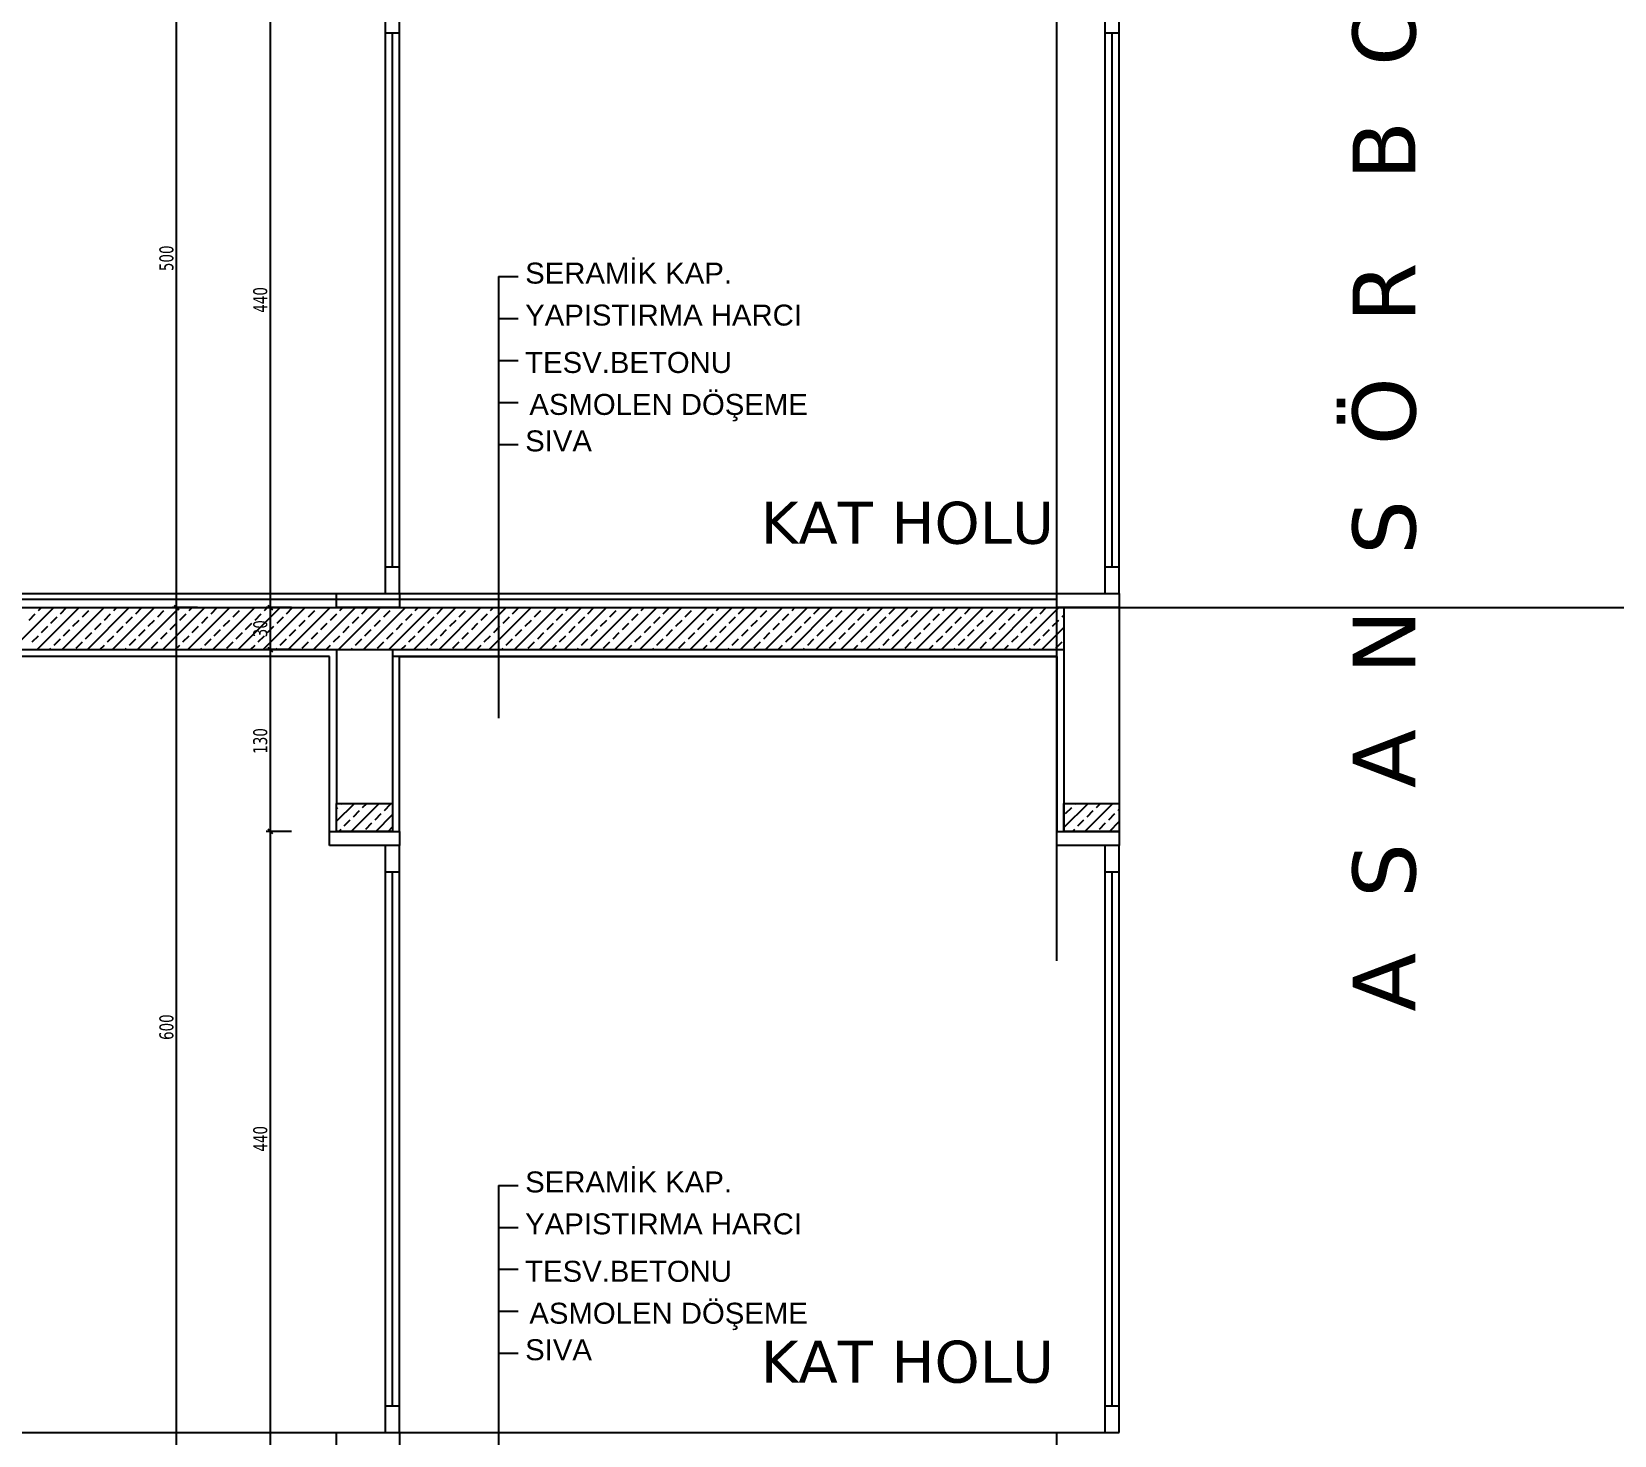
# Model space of a CAD drawing. Header units: millimetres. Extents: x 43168.9 to 43194.6, y -25545.1 to -25543.4.
# Drawn here: x 43181.59 to 43181.8164, y -25544.425 to -25544.2242 of the extents above; entities that cross this region are included whole.
import ezdxf
from ezdxf.enums import TextEntityAlignment as Align

# ---------------------------------------------------------------- set-up
doc = ezdxf.new("R2010")
doc.units = ezdxf.units.MM
doc.header["$LTSCALE"] = 200
doc.linetypes.add('kesit_$0$HIDDEN2', pattern=[0.1875, 0.125, -0.0625])
for name, color, linetype in [('dograma_sgh', 43, 'Continuous'), ('duv_sgh', 4, 'Continuous'), ('kaplama-gnl_sgh', 30, 'Continuous'), ('kesit_$0$izd-alt_sgh', 8, 'kesit_$0$HIDDEN2'), ('kolon-b.a_sgh', 6, 'Continuous'), ('olcuic_sgh', 183, 'Continuous'), ('siva_sgh', 145, 'Continuous'), ('tarama-betonarme_sgh', 223, 'Continuous'), ('yazi-mahal_sgh', 12, 'Continuous'), ('yazi-malz_sgh', 7, 'Continuous')]:
    doc.layers.add(name, color=color, linetype=linetype)
doc.styles.add('1-200', font='arial.ttf', dxfattribs={"height": 60})
doc.styles.add('dim', font='VERDANA.TTF', dxfattribs={"width": 0.7})
doc.styles.add('text1', font='VERDANA.TTF')

msp = doc.modelspace()

# ---------------------------------------------------------------- linework, layer by layer
at = {"color": 0, "linetype": 'ByBlock', "lineweight": -2}
for p, q in [((43181.61105, -25544.30686), (43181.61045, -25544.30626)), ((43181.61045, -25544.30626), (43181.61105, -25544.30686)), ((43181.62447, -25544.30686), (43181.62387, -25544.30626)), ((43181.62387, -25544.30626), (43181.62447, -25544.30686)), ((43181.62387, -25544.31226), (43181.62447, -25544.31286)), ((43181.62447, -25544.31286), (43181.62387, -25544.31226)), ((43181.62447, -25544.33886), (43181.62387, -25544.33826)), ((43181.62387, -25544.33826), (43181.62447, -25544.33886))]:
    msp.add_line(p, q, dxfattribs=at)
msp.add_line((43181.74556, -25544.33856), (43181.73764, -25544.33856))
at = {"layer": 'dograma_sgh'}
for p, q in [((43181.64064, -25544.30456), (43181.64064, -25544.22056)), ((43181.64264, -25544.30456), (43181.64264, -25544.22056)), ((43181.74356, -25544.30456), (43181.74356, -25544.22056)), ((43181.74556, -25544.30456), (43181.74556, -25544.22056)), ((43181.64064, -25544.22436), (43181.64264, -25544.22436)), ((43181.64164, -25544.30076), (43181.64164, -25544.22436)), ((43181.74356, -25544.22436), (43181.74556, -25544.22436)), ((43181.74456, -25544.30076), (43181.74456, -25544.22436)), ((43181.64264, -25544.30076), (43181.64064, -25544.30076)), ((43181.74556, -25544.30076), (43181.74356, -25544.30076)), ((43181.63364, -25544.30656), (43181.63364, -25544.30456)), ((43181.63364, -25544.30456), (43181.64264, -25544.30456)), ((43181.64264, -25544.30656), (43181.63364, -25544.30656)), ((43181.64264, -25544.30456), (43181.64264, -25544.30656)), ((43181.73664, -25544.30656), (43181.73664, -25544.30456)), ((43181.73664, -25544.30456), (43181.74556, -25544.30456)), ((43181.74556, -25544.30656), (43181.73664, -25544.30656)), ((43181.74556, -25544.30456), (43181.74556, -25544.30656)), ((43181.63264, -25544.34056), (43181.63264, -25544.33856)), ((43181.63264, -25544.33856), (43181.64264, -25544.33856)), ((43181.64264, -25544.34056), (43181.63264, -25544.34056)), ((43181.64064, -25544.42456), (43181.64064, -25544.34056)), ((43181.64264, -25544.33856), (43181.64264, -25544.34056)), ((43181.64264, -25544.42456), (43181.64264, -25544.34056)), ((43181.73664, -25544.34056), (43181.73664, -25544.33856)), ((43181.73664, -25544.33856), (43181.74556, -25544.33856)), ((43181.74556, -25544.34056), (43181.73664, -25544.34056)), ((43181.74356, -25544.42456), (43181.74356, -25544.34056)), ((43181.74556, -25544.33856), (43181.74556, -25544.34056)), ((43181.74556, -25544.42456), (43181.74556, -25544.34056)), ((43181.64064, -25544.34436), (43181.64264, -25544.34436)), ((43181.64164, -25544.42076), (43181.64164, -25544.34436)), ((43181.74356, -25544.34436), (43181.74556, -25544.34436)), ((43181.74456, -25544.42076), (43181.74456, -25544.34436)), ((43181.64264, -25544.42076), (43181.64064, -25544.42076)), ((43181.74556, -25544.42076), (43181.74356, -25544.42076)), ((43181.63364, -25544.42656), (43181.63364, -25544.42456)), ((43181.63364, -25544.42456), (43181.64264, -25544.42456)), ((43181.64264, -25544.42456), (43181.64264, -25544.42656)), ((43181.73664, -25544.42656), (43181.73664, -25544.42456)), ((43181.73664, -25544.42456), (43181.74556, -25544.42456))]:
    msp.add_line(p, q, dxfattribs=at)
at = {"layer": 'duv_sgh'}
for p, q in [((43181.73764, -25544.30656), (43181.73764, -25544.33856)), ((43181.74556, -25544.30656), (43181.74556, -25544.34056)), ((43181.74556, -25544.30656), (43181.74556, -25544.34056)), ((43181.63364, -25544.31256), (43181.63364, -25544.33456)), ((43181.64164, -25544.31256), (43181.64164, -25544.33456)), ((43181.74556, -25544.33856), (43181.73764, -25544.33856))]:
    msp.add_line(p, q, dxfattribs=at)
at = {"layer": 'kaplama-gnl_sgh'}
for p, q in [((43181.56604, -25544.30536), (43181.73664, -25544.30536)), ((43181.56684, -25544.30456), (43181.73664, -25544.30456)), ((43181.54064, -25544.42456), (43181.63364, -25544.42456)), ((43181.64264, -25544.42456), (43181.73664, -25544.42456))]:
    msp.add_line(p, q, dxfattribs=at)
at = {"layer": 'kesit_$0$izd-alt_sgh'}
msp.add_line((43181.30862, -25544.30656), (43182.76331, -25544.30656), dxfattribs=at)
at = {"layer": 'kolon-b.a_sgh'}
for p, q in [((43181.54164, -25544.30656), (43181.73764, -25544.30656)), ((43181.55164, -25544.31256), (43181.73764, -25544.31256)), ((43181.63364, -25544.33856), (43181.63364, -25544.33456)), ((43181.63364, -25544.33456), (43181.64164, -25544.33456)), ((43181.64164, -25544.33456), (43181.64164, -25544.33856)), ((43181.73764, -25544.33856), (43181.73764, -25544.33456)), ((43181.73764, -25544.33456), (43181.74556, -25544.33456)), ((43181.74556, -25544.33456), (43181.74556, -25544.33856)), ((43181.64164, -25544.33856), (43181.63364, -25544.33856)), ((43181.74556, -25544.33856), (43181.73764, -25544.33856))]:
    msp.add_line(p, q, dxfattribs=at)
at = {"layer": 'olcuic_sgh'}
for p, q in [((43181.61075, -25544.30681), (43181.61075, -25544.20631)), ((43181.62417, -25544.30681), (43181.62417, -25544.21831)), ((43181.61375, -25544.30656), (43181.61015, -25544.30656)), ((43181.61375, -25544.30656), (43181.61015, -25544.30656)), ((43181.61075, -25544.42681), (43181.61075, -25544.30631)), ((43181.62717, -25544.30656), (43181.62357, -25544.30656)), ((43181.62717, -25544.30656), (43181.62357, -25544.30656)), ((43181.62417, -25544.31281), (43181.62417, -25544.30631)), ((43181.62717, -25544.31256), (43181.62357, -25544.31256)), ((43181.62717, -25544.31256), (43181.62357, -25544.31256)), ((43181.62417, -25544.33881), (43181.62417, -25544.31231)), ((43181.62417, -25544.42681), (43181.62417, -25544.33831)), ((43181.62717, -25544.33856), (43181.62357, -25544.33856)), ((43181.62717, -25544.33856), (43181.62357, -25544.33856))]:
    msp.add_line(p, q, dxfattribs=at)
at = {"layer": 'siva_sgh'}
for p, q in [((43181.73656, -25543.75245), (43181.73656, -25544.3571)), ((43181.63264, -25544.31356), (43181.55064, -25544.31356)), ((43181.63264, -25544.33856), (43181.63264, -25544.31356)), ((43181.73664, -25544.31356), (43181.64164, -25544.31356)), ((43181.64164, -25544.31356), (43181.64164, -25544.33856)), ((43181.64264, -25544.33856), (43181.64264, -25544.31356)), ((43181.64264, -25544.31356), (43181.73664, -25544.31356)), ((43181.73664, -25544.33856), (43181.73664, -25544.31356)), ((43181.73664, -25544.31356), (43181.73664, -25544.33856))]:
    msp.add_line(p, q, dxfattribs=at)
at = {"layer": 'tarama-betonarme_sgh'}
for p, q in [((43181.58721, -25544.31256), (43181.59321, -25544.30656)), ((43181.59081, -25544.31256), (43181.59681, -25544.30656)), ((43181.59099, -25544.30698), (43181.59142, -25544.30656)), ((43181.59414, -25544.30743), (43181.59501, -25544.30656)), ((43181.5944, -25544.31256), (43181.6004, -25544.30656)), ((43181.59799, -25544.31256), (43181.60399, -25544.30656)), ((43181.60158, -25544.31256), (43181.60758, -25544.30656)), ((43181.60177, -25544.30698), (43181.60219, -25544.30656)), ((43181.60491, -25544.30743), (43181.60579, -25544.30656)), ((43181.60517, -25544.31256), (43181.61117, -25544.30656)), ((43181.60877, -25544.31256), (43181.61477, -25544.30656)), ((43181.61236, -25544.31256), (43181.61836, -25544.30656)), ((43181.61254, -25544.30698), (43181.61297, -25544.30656)), ((43181.61569, -25544.30743), (43181.61656, -25544.30656)), ((43181.61595, -25544.31256), (43181.62195, -25544.30656)), ((43181.61954, -25544.31256), (43181.62554, -25544.30656)), ((43181.62314, -25544.31256), (43181.62914, -25544.30656)), ((43181.62332, -25544.30698), (43181.62375, -25544.30656)), ((43181.62646, -25544.30743), (43181.62734, -25544.30656)), ((43181.62673, -25544.31256), (43181.63273, -25544.30656)), ((43181.63032, -25544.31256), (43181.63632, -25544.30656)), ((43181.63391, -25544.31256), (43181.63991, -25544.30656)), ((43181.6341, -25544.30698), (43181.63452, -25544.30656)), ((43181.63724, -25544.30743), (43181.63812, -25544.30656)), ((43181.6375, -25544.31256), (43181.6435, -25544.30656)), ((43181.6411, -25544.31256), (43181.6471, -25544.30656)), ((43181.64469, -25544.31256), (43181.65069, -25544.30656)), ((43181.64487, -25544.30698), (43181.6453, -25544.30656)), ((43181.64802, -25544.30743), (43181.64889, -25544.30656)), ((43181.64828, -25544.31256), (43181.65428, -25544.30656)), ((43181.65187, -25544.31256), (43181.65787, -25544.30656)), ((43181.65546, -25544.31256), (43181.66146, -25544.30656)), ((43181.65565, -25544.30698), (43181.65608, -25544.30656)), ((43181.65879, -25544.30743), (43181.65967, -25544.30656)), ((43181.65906, -25544.31256), (43181.66506, -25544.30656)), ((43181.66265, -25544.31256), (43181.66865, -25544.30656)), ((43181.66624, -25544.31256), (43181.67224, -25544.30656)), ((43181.66643, -25544.30698), (43181.66685, -25544.30656)), ((43181.66957, -25544.30743), (43181.67044, -25544.30656)), ((43181.66983, -25544.31256), (43181.67583, -25544.30656)), ((43181.67342, -25544.31256), (43181.67942, -25544.30656)), ((43181.67702, -25544.31256), (43181.68302, -25544.30656)), ((43181.6772, -25544.30698), (43181.67763, -25544.30656)), ((43181.68035, -25544.30743), (43181.68122, -25544.30656)), ((43181.68061, -25544.31256), (43181.68661, -25544.30656)), ((43181.6842, -25544.31256), (43181.6902, -25544.30656)), ((43181.68779, -25544.31256), (43181.69379, -25544.30656)), ((43181.68798, -25544.30698), (43181.6884, -25544.30656)), ((43181.69112, -25544.30743), (43181.692, -25544.30656)), ((43181.69138, -25544.31256), (43181.69738, -25544.30656)), ((43181.69498, -25544.31256), (43181.70098, -25544.30656)), ((43181.69857, -25544.31256), (43181.70457, -25544.30656)), ((43181.69876, -25544.30698), (43181.69918, -25544.30656)), ((43181.7019, -25544.30743), (43181.70277, -25544.30656)), ((43181.70216, -25544.31256), (43181.70816, -25544.30656)), ((43181.70575, -25544.31256), (43181.71175, -25544.30656)), ((43181.70935, -25544.31256), (43181.71535, -25544.30656)), ((43181.70953, -25544.30698), (43181.70996, -25544.30656)), ((43181.71267, -25544.30743), (43181.71355, -25544.30656)), ((43181.71294, -25544.31256), (43181.71894, -25544.30656)), ((43181.71653, -25544.31256), (43181.72253, -25544.30656)), ((43181.72012, -25544.31256), (43181.72612, -25544.30656)), ((43181.72031, -25544.30698), (43181.72073, -25544.30656)), ((43181.72345, -25544.30743), (43181.72433, -25544.30656)), ((43181.72371, -25544.31256), (43181.72971, -25544.30656)), ((43181.72731, -25544.31256), (43181.73331, -25544.30656)), ((43181.7309, -25544.31256), (43181.7369, -25544.30656)), ((43181.73108, -25544.30698), (43181.73151, -25544.30656)), ((43181.73423, -25544.30743), (43181.7351, -25544.30656)), ((43181.58965, -25544.30833), (43181.59054, -25544.30743)), ((43181.59279, -25544.30878), (43181.59369, -25544.30788)), ((43181.59593, -25544.30923), (43181.59683, -25544.30833)), ((43181.59728, -25544.30788), (43181.59818, -25544.30698)), ((43181.59907, -25544.30968), (43181.59997, -25544.30878)), ((43181.60042, -25544.30833), (43181.60132, -25544.30743)), ((43181.60356, -25544.30878), (43181.60446, -25544.30788)), ((43181.60671, -25544.30923), (43181.60761, -25544.30833)), ((43181.60805, -25544.30788), (43181.60895, -25544.30698)), ((43181.60985, -25544.30968), (43181.61075, -25544.30878)), ((43181.6112, -25544.30833), (43181.6121, -25544.30743)), ((43181.61434, -25544.30878), (43181.61524, -25544.30788)), ((43181.61748, -25544.30923), (43181.61838, -25544.30833)), ((43181.61883, -25544.30788), (43181.61973, -25544.30698)), ((43181.62063, -25544.30968), (43181.62153, -25544.30878)), ((43181.62197, -25544.30833), (43181.62287, -25544.30743)), ((43181.62512, -25544.30878), (43181.62602, -25544.30788)), ((43181.62826, -25544.30923), (43181.62916, -25544.30833)), ((43181.62961, -25544.30788), (43181.63051, -25544.30698)), ((43181.6314, -25544.30968), (43181.6323, -25544.30878)), ((43181.63275, -25544.30833), (43181.63365, -25544.30743)), ((43181.63589, -25544.30878), (43181.63679, -25544.30788)), ((43181.63904, -25544.30923), (43181.63993, -25544.30833)), ((43181.64038, -25544.30788), (43181.64128, -25544.30698)), ((43181.64218, -25544.30968), (43181.64308, -25544.30878)), ((43181.64353, -25544.30833), (43181.64442, -25544.30743)), ((43181.64667, -25544.30878), (43181.64757, -25544.30788)), ((43181.64981, -25544.30923), (43181.65071, -25544.30833)), ((43181.65116, -25544.30788), (43181.65206, -25544.30698)), ((43181.65296, -25544.30968), (43181.65385, -25544.30878)), ((43181.6543, -25544.30833), (43181.6552, -25544.30743)), ((43181.65745, -25544.30878), (43181.65834, -25544.30788)), ((43181.66059, -25544.30923), (43181.66149, -25544.30833)), ((43181.66194, -25544.30788), (43181.66283, -25544.30698)), ((43181.66373, -25544.30968), (43181.66463, -25544.30878)), ((43181.66508, -25544.30833), (43181.66598, -25544.30743)), ((43181.66822, -25544.30878), (43181.66912, -25544.30788)), ((43181.67137, -25544.30923), (43181.67226, -25544.30833)), ((43181.67271, -25544.30788), (43181.67361, -25544.30698)), ((43181.67451, -25544.30968), (43181.67541, -25544.30878)), ((43181.67586, -25544.30833), (43181.67675, -25544.30743)), ((43181.679, -25544.30878), (43181.6799, -25544.30788)), ((43181.68214, -25544.30923), (43181.68304, -25544.30833)), ((43181.68349, -25544.30788), (43181.68439, -25544.30698)), ((43181.68529, -25544.30968), (43181.68618, -25544.30878)), ((43181.68663, -25544.30833), (43181.68753, -25544.30743)), ((43181.68978, -25544.30878), (43181.69067, -25544.30788)), ((43181.69292, -25544.30923), (43181.69382, -25544.30833)), ((43181.69427, -25544.30788), (43181.69516, -25544.30698)), ((43181.69606, -25544.30968), (43181.69696, -25544.30878)), ((43181.69741, -25544.30833), (43181.69831, -25544.30743)), ((43181.70055, -25544.30878), (43181.70145, -25544.30788)), ((43181.70369, -25544.30923), (43181.70459, -25544.30833)), ((43181.70504, -25544.30788), (43181.70594, -25544.30698)), ((43181.70684, -25544.30968), (43181.70774, -25544.30878)), ((43181.70818, -25544.30833), (43181.70908, -25544.30743)), ((43181.71133, -25544.30878), (43181.71223, -25544.30788)), ((43181.71447, -25544.30923), (43181.71537, -25544.30833)), ((43181.71582, -25544.30788), (43181.71672, -25544.30698)), ((43181.71761, -25544.30968), (43181.71851, -25544.30878)), ((43181.71896, -25544.30833), (43181.71986, -25544.30743)), ((43181.7221, -25544.30878), (43181.723, -25544.30788)), ((43181.72525, -25544.30923), (43181.72615, -25544.30833)), ((43181.72659, -25544.30788), (43181.72749, -25544.30698)), ((43181.72839, -25544.30968), (43181.72929, -25544.30878)), ((43181.72974, -25544.30833), (43181.73064, -25544.30743)), ((43181.73288, -25544.30878), (43181.73378, -25544.30788)), ((43181.73602, -25544.30923), (43181.73692, -25544.30833)), ((43181.73737, -25544.30788), (43181.73764, -25544.30762)), ((43181.59009, -25544.31147), (43181.59099, -25544.31058)), ((43181.59144, -25544.31013), (43181.59234, -25544.30923)), ((43181.59324, -25544.31192), (43181.59414, -25544.31103)), ((43181.59458, -25544.31058), (43181.59548, -25544.30968)), ((43181.59773, -25544.31103), (43181.59863, -25544.31013)), ((43181.60087, -25544.31147), (43181.60177, -25544.31058)), ((43181.60222, -25544.31013), (43181.60312, -25544.30923)), ((43181.60401, -25544.31192), (43181.60491, -25544.31103)), ((43181.60536, -25544.31058), (43181.60626, -25544.30968)), ((43181.6085, -25544.31103), (43181.6094, -25544.31013)), ((43181.61165, -25544.31147), (43181.61254, -25544.31058)), ((43181.61299, -25544.31013), (43181.61389, -25544.30923)), ((43181.61479, -25544.31192), (43181.61569, -25544.31103)), ((43181.61614, -25544.31058), (43181.61704, -25544.30968)), ((43181.61928, -25544.31103), (43181.62018, -25544.31013)), ((43181.62242, -25544.31147), (43181.62332, -25544.31058)), ((43181.62377, -25544.31013), (43181.62467, -25544.30923)), ((43181.62557, -25544.31192), (43181.62646, -25544.31103)), ((43181.62691, -25544.31058), (43181.62781, -25544.30968)), ((43181.63006, -25544.31103), (43181.63095, -25544.31013)), ((43181.6332, -25544.31147), (43181.6341, -25544.31058)), ((43181.63455, -25544.31013), (43181.63544, -25544.30923)), ((43181.63634, -25544.31192), (43181.63724, -25544.31103)), ((43181.63769, -25544.31058), (43181.63859, -25544.30968)), ((43181.64083, -25544.31103), (43181.64173, -25544.31013)), ((43181.64398, -25544.31147), (43181.64487, -25544.31058)), ((43181.64532, -25544.31013), (43181.64622, -25544.30923)), ((43181.64712, -25544.31192), (43181.64802, -25544.31103)), ((43181.64847, -25544.31058), (43181.64936, -25544.30968)), ((43181.65161, -25544.31103), (43181.65251, -25544.31013)), ((43181.65475, -25544.31147), (43181.65565, -25544.31058)), ((43181.6561, -25544.31013), (43181.657, -25544.30923)), ((43181.6579, -25544.31192), (43181.65879, -25544.31103)), ((43181.65924, -25544.31058), (43181.66014, -25544.30968)), ((43181.66239, -25544.31103), (43181.66328, -25544.31013)), ((43181.66553, -25544.31147), (43181.66643, -25544.31058)), ((43181.66688, -25544.31013), (43181.66777, -25544.30923)), ((43181.66867, -25544.31192), (43181.66957, -25544.31103)), ((43181.67002, -25544.31058), (43181.67092, -25544.30968)), ((43181.67316, -25544.31103), (43181.67406, -25544.31013)), ((43181.6763, -25544.31147), (43181.6772, -25544.31058)), ((43181.67765, -25544.31013), (43181.67855, -25544.30923)), ((43181.67945, -25544.31192), (43181.68035, -25544.31103)), ((43181.68079, -25544.31058), (43181.68169, -25544.30968)), ((43181.68394, -25544.31103), (43181.68484, -25544.31013)), ((43181.68708, -25544.31147), (43181.68798, -25544.31058)), ((43181.68843, -25544.31013), (43181.68933, -25544.30923)), ((43181.69022, -25544.31192), (43181.69112, -25544.31103)), ((43181.69157, -25544.31058), (43181.69247, -25544.30968)), ((43181.69471, -25544.31103), (43181.69561, -25544.31013)), ((43181.69786, -25544.31147), (43181.69876, -25544.31058)), ((43181.6992, -25544.31013), (43181.7001, -25544.30923)), ((43181.701, -25544.31192), (43181.7019, -25544.31103)), ((43181.70235, -25544.31058), (43181.70325, -25544.30968)), ((43181.70549, -25544.31103), (43181.70639, -25544.31013)), ((43181.70863, -25544.31147), (43181.70953, -25544.31058)), ((43181.70998, -25544.31013), (43181.71088, -25544.30923)), ((43181.71178, -25544.31192), (43181.71267, -25544.31103)), ((43181.71312, -25544.31058), (43181.71402, -25544.30968)), ((43181.71627, -25544.31103), (43181.71716, -25544.31013)), ((43181.71941, -25544.31147), (43181.72031, -25544.31058)), ((43181.72076, -25544.31013), (43181.72166, -25544.30923)), ((43181.72255, -25544.31192), (43181.72345, -25544.31103)), ((43181.7239, -25544.31058), (43181.7248, -25544.30968)), ((43181.72704, -25544.31103), (43181.72794, -25544.31013)), ((43181.73019, -25544.31147), (43181.73108, -25544.31058)), ((43181.73153, -25544.31013), (43181.73243, -25544.30923)), ((43181.73333, -25544.31192), (43181.73423, -25544.31103)), ((43181.73449, -25544.31256), (43181.73764, -25544.30941)), ((43181.73468, -25544.31058), (43181.73557, -25544.30968)), ((43181.5926, -25544.31256), (43181.59279, -25544.31237)), ((43181.59638, -25544.31237), (43181.59728, -25544.31147)), ((43181.59979, -25544.31256), (43181.60042, -25544.31192)), ((43181.60338, -25544.31256), (43181.60356, -25544.31237)), ((43181.60716, -25544.31237), (43181.60805, -25544.31147)), ((43181.61056, -25544.31256), (43181.6112, -25544.31192)), ((43181.61415, -25544.31256), (43181.61434, -25544.31237)), ((43181.61793, -25544.31237), (43181.61883, -25544.31147)), ((43181.62134, -25544.31256), (43181.62197, -25544.31192)), ((43181.62493, -25544.31256), (43181.62512, -25544.31237)), ((43181.62871, -25544.31237), (43181.62961, -25544.31147)), ((43181.63212, -25544.31256), (43181.63275, -25544.31192)), ((43181.63571, -25544.31256), (43181.63589, -25544.31237)), ((43181.63949, -25544.31237), (43181.64038, -25544.31147)), ((43181.64289, -25544.31256), (43181.64353, -25544.31192)), ((43181.64648, -25544.31256), (43181.64667, -25544.31237)), ((43181.65026, -25544.31237), (43181.65116, -25544.31147)), ((43181.65367, -25544.31256), (43181.6543, -25544.31192)), ((43181.65726, -25544.31256), (43181.65745, -25544.31237)), ((43181.66104, -25544.31237), (43181.66194, -25544.31147)), ((43181.66444, -25544.31256), (43181.66508, -25544.31192)), ((43181.66804, -25544.31256), (43181.66822, -25544.31237)), ((43181.67181, -25544.31237), (43181.67271, -25544.31147)), ((43181.67522, -25544.31256), (43181.67586, -25544.31192)), ((43181.67881, -25544.31256), (43181.679, -25544.31237)), ((43181.68259, -25544.31237), (43181.68349, -25544.31147)), ((43181.686, -25544.31256), (43181.68663, -25544.31192)), ((43181.68959, -25544.31256), (43181.68978, -25544.31237)), ((43181.69337, -25544.31237), (43181.69427, -25544.31147)), ((43181.69677, -25544.31256), (43181.69741, -25544.31192)), ((43181.70037, -25544.31256), (43181.70055, -25544.31237)), ((43181.70414, -25544.31237), (43181.70504, -25544.31147)), ((43181.70755, -25544.31256), (43181.70818, -25544.31192)), ((43181.71114, -25544.31256), (43181.71133, -25544.31237)), ((43181.71492, -25544.31237), (43181.71582, -25544.31147)), ((43181.71833, -25544.31256), (43181.71896, -25544.31192)), ((43181.72192, -25544.31256), (43181.7221, -25544.31237)), ((43181.7257, -25544.31237), (43181.72659, -25544.31147)), ((43181.7291, -25544.31256), (43181.72974, -25544.31192)), ((43181.73269, -25544.31256), (43181.73288, -25544.31237)), ((43181.73647, -25544.31237), (43181.73737, -25544.31147)), ((43181.63364, -25544.33709), (43181.63617, -25544.33456)), ((43181.63364, -25544.33532), (43181.63383, -25544.33513)), ((43181.63427, -25544.33469), (43181.6344, -25544.33456)), ((43181.6357, -25544.33856), (43181.6397, -25544.33456)), ((43181.63604, -25544.33646), (43181.63692, -25544.33558)), ((43181.63736, -25544.33513), (43181.63794, -25544.33456)), ((43181.63913, -25544.3369), (43181.64001, -25544.33602)), ((43181.64046, -25544.33558), (43181.64134, -25544.33469)), ((43181.73764, -25544.33801), (43181.74109, -25544.33456)), ((43181.73786, -25544.33602), (43181.73875, -25544.33513)), ((43181.73919, -25544.33469), (43181.73932, -25544.33456)), ((43181.74062, -25544.33856), (43181.74462, -25544.33456)), ((43181.74096, -25544.33646), (43181.74184, -25544.33558)), ((43181.74228, -25544.33513), (43181.74286, -25544.33456)), ((43181.74405, -25544.3369), (43181.74493, -25544.33602)), ((43181.74538, -25544.33558), (43181.74556, -25544.33539)), ((43181.63394, -25544.33856), (43181.63427, -25544.33823)), ((43181.63471, -25544.33779), (43181.63559, -25544.3369)), ((43181.6378, -25544.33823), (43181.63869, -25544.33734)), ((43181.63924, -25544.33856), (43181.64164, -25544.33616)), ((43181.64101, -25544.33856), (43181.64164, -25544.33793)), ((43181.73886, -25544.33856), (43181.73919, -25544.33823)), ((43181.73963, -25544.33779), (43181.74051, -25544.3369)), ((43181.74272, -25544.33823), (43181.74361, -25544.33734)), ((43181.74416, -25544.33856), (43181.74556, -25544.33716))]:
    msp.add_line(p, q, dxfattribs=at)
at = {"layer": 'yazi-malz_sgh'}
for p, q in [((43181.65679, -25544.25921), (43181.6596, -25544.25921)), ((43181.65679, -25544.25921), (43181.65679, -25544.32237)), ((43181.65679, -25544.26521), (43181.6596, -25544.26521)), ((43181.65679, -25544.27121), (43181.6596, -25544.27121)), ((43181.65679, -25544.27721), (43181.6596, -25544.27721)), ((43181.65679, -25544.28321), (43181.6596, -25544.28321)), ((43181.65679, -25544.38921), (43181.6596, -25544.38921)), ((43181.65679, -25544.38921), (43181.65679, -25544.45237)), ((43181.65679, -25544.39521), (43181.6596, -25544.39521)), ((43181.65679, -25544.40121), (43181.6596, -25544.40121)), ((43181.65679, -25544.40721), (43181.6596, -25544.40721)), ((43181.65679, -25544.41321), (43181.6596, -25544.41321))]:
    msp.add_line(p, q, dxfattribs=at)

# ---------------------------------------------------------------- texts
at = {"layer": 'olcuic_sgh', "color": 2, "style": 'dim', "width": 0.7}
for s, p in [('500', (43181.61029, -25544.25842)), ('440', (43181.62371, -25544.26437)), ('30', (43181.62371, -25544.3108)), ('130', (43181.62371, -25544.32746)), ('600', (43181.61029, -25544.3684)), ('440', (43181.62371, -25544.38437))]:
    msp.add_text(s, height=0.002, rotation=90, dxfattribs=at).set_placement(p)
at = {"layer": 'yazi-mahal_sgh', "style": 'text1'}
msp.add_text('A  S  A  N  S  Ö  R   B  O  Ş  L  U  Ğ  U', height=0.009, rotation=90, dxfattribs=at).set_placement((43181.78791, -25544.13777), align=Align.RIGHT)
for p in [(43181.73622, -25544.29742), (43181.73622, -25544.41742)]:
    msp.add_text('KAT HOLU', height=0.006, dxfattribs=at).set_placement(p, align=Align.RIGHT)
at = {"layer": 'yazi-malz_sgh', "style": '1-200'}
for s, p in [('SERAMİK KAP.', (43181.6606, -25544.26021)), ('YAPISTIRMA HARCI', (43181.6606, -25544.26621)), ('TESV.BETONU', (43181.6606, -25544.27299)), ('ASMOLEN DÖŞEME', (43181.6612, -25544.27899)), ('SIVA', (43181.6606, -25544.28421)), ('SERAMİK KAP.', (43181.6606, -25544.39021)), ('YAPISTIRMA HARCI', (43181.6606, -25544.39621)), ('TESV.BETONU', (43181.6606, -25544.40299)), ('ASMOLEN DÖŞEME', (43181.6612, -25544.40899)), ('SIVA', (43181.6606, -25544.41421))]:
    msp.add_text(s, height=0.003, rotation=360, dxfattribs=at).set_placement(p)

doc.saveas('drawing.dxf')
